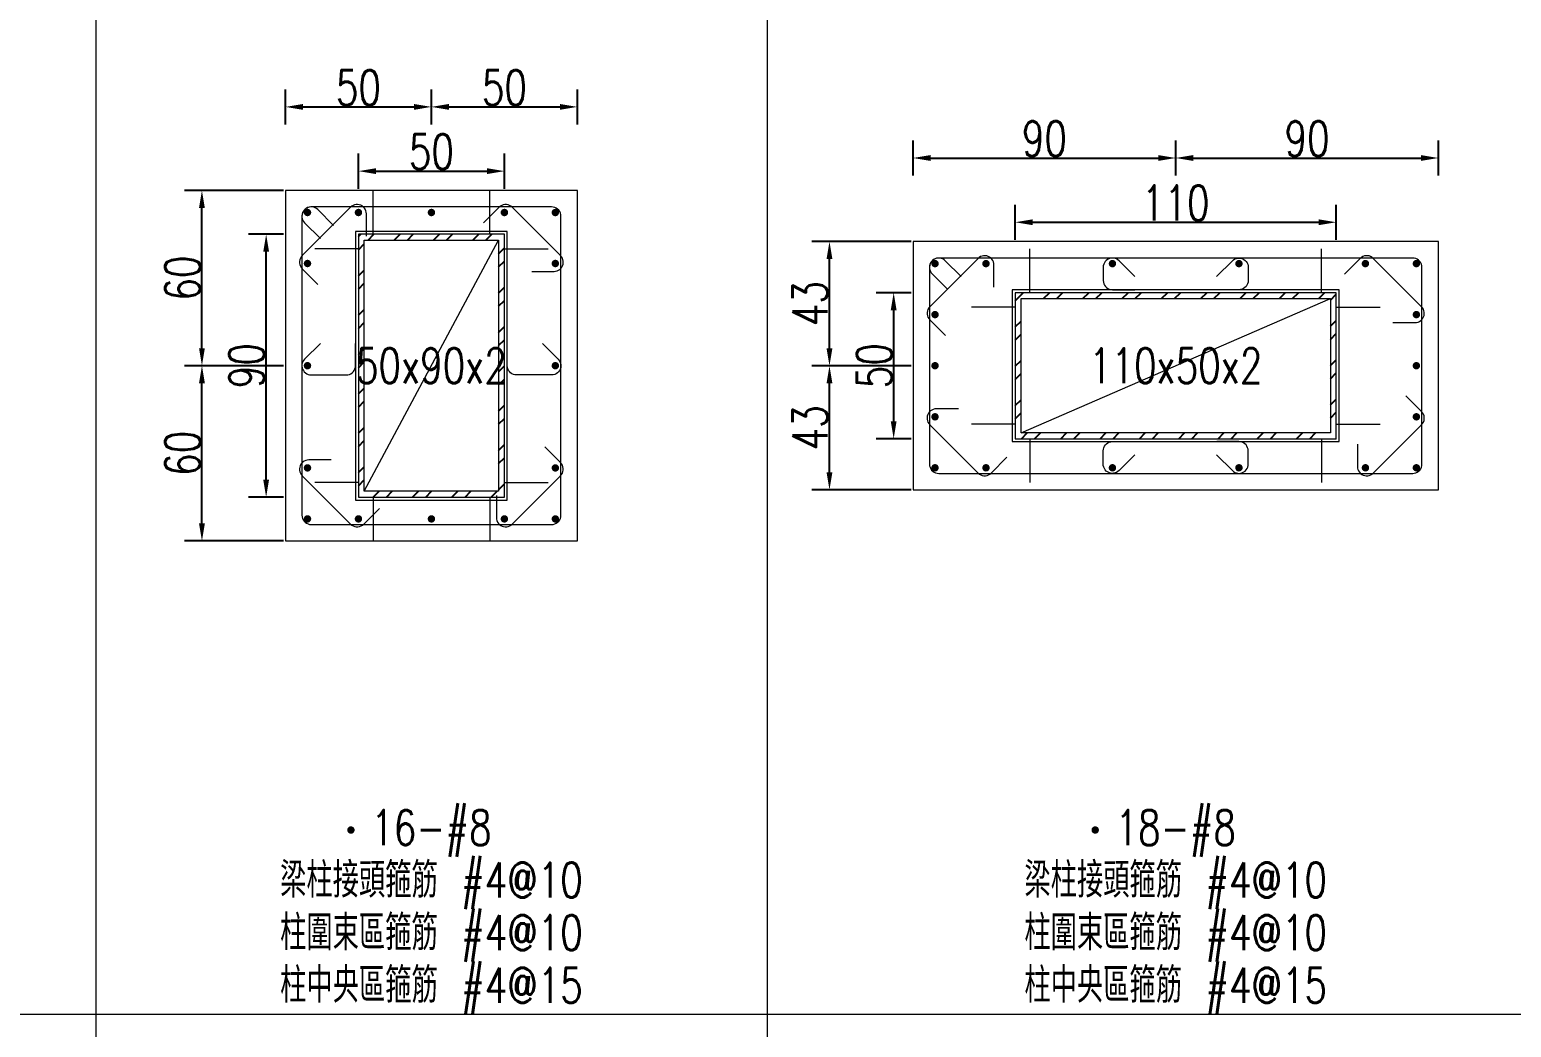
# Model space of a CAD drawing. Header units: millimetres. Extents: x 0 to 3905, y 0 to 8880.
# Drawn here: x 1427 to 1935, y 6859 to 7201 of the extents above; entities that cross this region are included whole.
import ezdxf
from ezdxf.enums import TextEntityAlignment as Align

# ---------------------------------------------------------------- set-up
doc = ezdxf.new("R2010")
doc.units = ezdxf.units.MM
doc.layers.get('DEFPOINTS').update_dxf_attribs({"color": 3})
for name, color, linetype in [('Hatch線', 6, 'Continuous'), ('主筋斷面', 2, 'Continuous'), ('文字-主筋根數', 7, 'Continuous'), ('文字-剪力筋 中央區', 7, 'Continuous'), ('文字-剪力筋-BC', 7, 'Continuous'), ('文字-剪力筋-圍束區', 7, 'Continuous'), ('文字-輔助字', 7, 'Continuous'), ('柱斷面線', 4, 'Continuous'), ('標註字', 4, 'Continuous'), ('箍筋線', 1, 'Continuous'), ('網格線', 7, 'Continuous'), ('鋼柱', 11, 'Continuous')]:
    doc.layers.add(name, color=color, linetype=linetype)
doc.styles.add('note', font='txt.shx', dxfattribs={"width": 0.75, "height": 12})
doc.styles.add('txt', font='txt.shx', dxfattribs={"height": 0.2, "bigfont": 'chineset.shx'})
doc.dimstyles.new('RCAD_DIM', dxfattribs={"dimtxt": 12, "dimasz": 6, "dimexe": 6, "dimexo": 0.625, "dimtad": 1, "dimdec": 0, "dimdsep": 46, "dimtxsty": 'note', "dimcen": 2.5, "dimclrd": 256, "dimclre": 256, "dimclrt": 256, "dimadec": 0, "dimazin": 0, "dimtfac": 1, "dimtmove": 0, "dimatfit": 3, "dimfxl": 0, "dimtolj": 1, "dimarcsym": 0})

# ---------------------------------------------------------------- blocks, each defined once
blk = doc.blocks.new('*D912')
at = {"layer": 'DEFPOINTS', "color": 0}
for p in [(1590, 7152.625), (1540, 7146), (1590, 7146)]:
    blk.add_point(p, dxfattribs=at)
at = {"layer": '標註字', "lineweight": -2}
for p, q in [((1540, 7146.625), (1540, 7158.625)), ((1590, 7146.625), (1590, 7158.625)), ((1546, 7152.625), (1584, 7152.625))]:
    blk.add_line(p, q, dxfattribs=at)
at = {"layer": '標註字'}
for points in [[(1546, 7153.625), (1546, 7151.625), (1540, 7152.625)], [(1584, 7151.625), (1584, 7153.625), (1590, 7152.625)]]:
    blk.add_solid(points, dxfattribs=at)
at = {"layer": '標註字', "insert": (1565, 7159.25), "char_height": 12, "attachment_point": 5, "style": 'note'}
blk.add_mtext('\\A1;50', dxfattribs=at)
blk = doc.blocks.new('*D913')
at = {"layer": 'DEFPOINTS', "color": 0}
for p in [(1508.375, 7131), (1515, 7131), (1515, 7041)]:
    blk.add_point(p, dxfattribs=at)
at = {"layer": '標註字', "lineweight": -2}
for p, q in [((1514.375, 7131), (1502.375, 7131)), ((1508.375, 7047), (1508.375, 7125)), ((1514.375, 7041), (1502.375, 7041))]:
    blk.add_line(p, q, dxfattribs=at)
at = {"layer": '標註字'}
for points in [[(1509.375, 7125), (1507.375, 7125), (1508.375, 7131)], [(1507.375, 7047), (1509.375, 7047), (1508.375, 7041)]]:
    blk.add_solid(points, dxfattribs=at)
at = {"layer": '標註字', "insert": (1501.75, 7086), "char_height": 12, "attachment_point": 5, "rotation": 90, "style": 'note'}
blk.add_mtext('\\A1;90', dxfattribs=at)
blk = doc.blocks.new('*D914')
at = {"layer": 'DEFPOINTS', "color": 0}
for p in [(1565, 7174.625), (1515, 7168), (1565, 7168)]:
    blk.add_point(p, dxfattribs=at)
at = {"layer": '標註字', "lineweight": -2}
for p, q in [((1515, 7168.625), (1515, 7180.625)), ((1565, 7168.625), (1565, 7180.625)), ((1521, 7174.625), (1559, 7174.625))]:
    blk.add_line(p, q, dxfattribs=at)
at = {"layer": '標註字'}
for points in [[(1521, 7175.625), (1521, 7173.625), (1515, 7174.625)], [(1559, 7173.625), (1559, 7175.625), (1565, 7174.625)]]:
    blk.add_solid(points, dxfattribs=at)
at = {"layer": '標註字', "insert": (1540, 7181.25), "char_height": 12, "attachment_point": 5, "style": 'note'}
blk.add_mtext('\\A1;50', dxfattribs=at)
blk = doc.blocks.new('*D915')
at = {"layer": 'DEFPOINTS', "color": 0}
for p in [(1615, 7174.625), (1565, 7168), (1615, 7168)]:
    blk.add_point(p, dxfattribs=at)
at = {"layer": '標註字', "lineweight": -2}
for p, q in [((1565, 7168.625), (1565, 7180.625)), ((1615, 7168.625), (1615, 7180.625)), ((1571, 7174.625), (1609, 7174.625))]:
    blk.add_line(p, q, dxfattribs=at)
at = {"layer": '標註字'}
for points in [[(1571, 7175.625), (1571, 7173.625), (1565, 7174.625)], [(1609, 7173.625), (1609, 7175.625), (1615, 7174.625)]]:
    blk.add_solid(points, dxfattribs=at)
at = {"layer": '標註字', "insert": (1590, 7181.25), "char_height": 12, "attachment_point": 5, "style": 'note'}
blk.add_mtext('\\A1;50', dxfattribs=at)
blk = doc.blocks.new('*D916')
at = {"layer": 'DEFPOINTS', "color": 0}
for p in [(1486.375, 7086), (1515, 7086), (1515, 7026)]:
    blk.add_point(p, dxfattribs=at)
at = {"layer": '標註字', "lineweight": -2}
for p, q in [((1514.375, 7086), (1480.375, 7086)), ((1486.375, 7032), (1486.375, 7080)), ((1514.375, 7026), (1480.375, 7026))]:
    blk.add_line(p, q, dxfattribs=at)
at = {"layer": '標註字'}
for points in [[(1487.375, 7080), (1485.375, 7080), (1486.375, 7086)], [(1485.375, 7032), (1487.375, 7032), (1486.375, 7026)]]:
    blk.add_solid(points, dxfattribs=at)
at = {"layer": '標註字', "insert": (1479.75, 7056), "char_height": 12, "attachment_point": 5, "rotation": 90, "style": 'note'}
blk.add_mtext('\\A1;60', dxfattribs=at)
blk = doc.blocks.new('*D917')
at = {"layer": 'DEFPOINTS', "color": 0}
for p in [(1486.375, 7146), (1515, 7146), (1515, 7086)]:
    blk.add_point(p, dxfattribs=at)
at = {"layer": '標註字', "lineweight": -2}
for p, q in [((1514.375, 7146), (1480.375, 7146)), ((1486.375, 7092), (1486.375, 7140)), ((1514.375, 7086), (1480.375, 7086))]:
    blk.add_line(p, q, dxfattribs=at)
at = {"layer": '標註字'}
for points in [[(1487.375, 7140), (1485.375, 7140), (1486.375, 7146)], [(1485.375, 7092), (1487.375, 7092), (1486.375, 7086)]]:
    blk.add_solid(points, dxfattribs=at)
at = {"layer": '標註字', "insert": (1479.75, 7116), "char_height": 12, "attachment_point": 5, "rotation": 90, "style": 'note'}
blk.add_mtext('\\A1;60', dxfattribs=at)
blk = doc.blocks.new('Circle_Filled')
at = {"const_width": 0.5}
blk.add_lwpolyline([(-0.25, 0, 1), (0.25, 0, 1)], format="xyb", close=True, dxfattribs=at)
blk = doc.blocks.new('*D1044')
at = {"layer": 'DEFPOINTS', "color": 0}
for p in [(1875, 7135.125), (1765, 7128.5), (1875, 7128.5)]:
    blk.add_point(p, dxfattribs=at)
at = {"layer": '標註字', "lineweight": -2}
for p, q in [((1765, 7129.125), (1765, 7141.125)), ((1875, 7129.125), (1875, 7141.125)), ((1771, 7135.125), (1869, 7135.125))]:
    blk.add_line(p, q, dxfattribs=at)
at = {"layer": '標註字'}
for points in [[(1771, 7136.125), (1771, 7134.125), (1765, 7135.125)], [(1869, 7134.125), (1869, 7136.125), (1875, 7135.125)]]:
    blk.add_solid(points, dxfattribs=at)
at = {"layer": '標註字', "insert": (1820, 7141.75), "char_height": 12, "attachment_point": 5, "style": 'note'}
blk.add_mtext('\\A1;110', dxfattribs=at)
blk = doc.blocks.new('*D1045')
at = {"layer": 'DEFPOINTS', "color": 0}
for p in [(1723.375, 7111), (1730, 7111), (1730, 7061)]:
    blk.add_point(p, dxfattribs=at)
at = {"layer": '標註字', "lineweight": -2}
for p, q in [((1729.375, 7111), (1717.375, 7111)), ((1723.375, 7067), (1723.375, 7105)), ((1729.375, 7061), (1717.375, 7061))]:
    blk.add_line(p, q, dxfattribs=at)
at = {"layer": '標註字'}
for points in [[(1724.375, 7105), (1722.375, 7105), (1723.375, 7111)], [(1722.375, 7067), (1724.375, 7067), (1723.375, 7061)]]:
    blk.add_solid(points, dxfattribs=at)
at = {"layer": '標註字', "insert": (1716.75, 7086), "char_height": 12, "attachment_point": 5, "rotation": 90, "style": 'note'}
blk.add_mtext('\\A1;50', dxfattribs=at)
blk = doc.blocks.new('*D1046')
at = {"layer": 'DEFPOINTS', "color": 0}
for p in [(1820, 7157.125), (1730, 7150.5), (1820, 7150.5)]:
    blk.add_point(p, dxfattribs=at)
at = {"layer": '標註字', "lineweight": -2}
for p, q in [((1730, 7151.125), (1730, 7163.125)), ((1820, 7151.125), (1820, 7163.125)), ((1736, 7157.125), (1814, 7157.125))]:
    blk.add_line(p, q, dxfattribs=at)
at = {"layer": '標註字'}
for points in [[(1736, 7158.125), (1736, 7156.125), (1730, 7157.125)], [(1814, 7156.125), (1814, 7158.125), (1820, 7157.125)]]:
    blk.add_solid(points, dxfattribs=at)
at = {"layer": '標註字', "insert": (1775, 7163.75), "char_height": 12, "attachment_point": 5, "style": 'note'}
blk.add_mtext('\\A1;90', dxfattribs=at)
blk = doc.blocks.new('*D1047')
at = {"layer": 'DEFPOINTS', "color": 0}
for p in [(1910, 7157.125), (1820, 7150.5), (1910, 7150.5)]:
    blk.add_point(p, dxfattribs=at)
at = {"layer": '標註字', "lineweight": -2}
for p, q in [((1820, 7151.125), (1820, 7163.125)), ((1910, 7151.125), (1910, 7163.125)), ((1826, 7157.125), (1904, 7157.125))]:
    blk.add_line(p, q, dxfattribs=at)
at = {"layer": '標註字'}
for points in [[(1826, 7158.125), (1826, 7156.125), (1820, 7157.125)], [(1904, 7156.125), (1904, 7158.125), (1910, 7157.125)]]:
    blk.add_solid(points, dxfattribs=at)
at = {"layer": '標註字', "insert": (1865, 7163.75), "char_height": 12, "attachment_point": 5, "style": 'note'}
blk.add_mtext('\\A1;90', dxfattribs=at)
blk = doc.blocks.new('*D1048')
at = {"layer": 'DEFPOINTS', "color": 0}
for p in [(1701.375, 7086), (1730, 7086), (1730, 7043.5)]:
    blk.add_point(p, dxfattribs=at)
at = {"layer": '標註字', "lineweight": -2}
for p, q in [((1729.375, 7086), (1695.375, 7086)), ((1701.375, 7049.5), (1701.375, 7080)), ((1729.375, 7043.5), (1695.375, 7043.5))]:
    blk.add_line(p, q, dxfattribs=at)
at = {"layer": '標註字'}
for points in [[(1702.375, 7080), (1700.375, 7080), (1701.375, 7086)], [(1700.375, 7049.5), (1702.375, 7049.5), (1701.375, 7043.5)]]:
    blk.add_solid(points, dxfattribs=at)
at = {"layer": '標註字', "insert": (1694.75, 7064.75), "char_height": 12, "attachment_point": 5, "rotation": 90, "style": 'note'}
blk.add_mtext('\\A1;43', dxfattribs=at)
blk = doc.blocks.new('*D1049')
at = {"layer": 'DEFPOINTS', "color": 0}
for p in [(1701.375, 7128.5), (1730, 7128.5), (1730, 7086)]:
    blk.add_point(p, dxfattribs=at)
at = {"layer": '標註字', "lineweight": -2}
for p, q in [((1729.375, 7128.5), (1695.375, 7128.5)), ((1701.375, 7092), (1701.375, 7122.5)), ((1729.375, 7086), (1695.375, 7086))]:
    blk.add_line(p, q, dxfattribs=at)
at = {"layer": '標註字'}
for points in [[(1702.375, 7122.5), (1700.375, 7122.5), (1701.375, 7128.5)], [(1700.375, 7092), (1702.375, 7092), (1701.375, 7086)]]:
    blk.add_solid(points, dxfattribs=at)
at = {"layer": '標註字', "insert": (1694.75, 7107.25), "char_height": 12, "attachment_point": 5, "rotation": 90, "style": 'note'}
blk.add_mtext('\\A1;43', dxfattribs=at)

msp = doc.modelspace()

# ---------------------------------------------------------------- hatches: boundary and pattern name
at = {"layer": 'Hatch線'}
h = msp.add_hatch(dxfattribs=at)
h.set_pattern_fill('ANSI32', color=256, style=0)
h.paths.add_polyline_path([(1540, 7041), (1590, 7041), (1590, 7131), (1540, 7131)], flags=17)
h.paths.add_polyline_path([(1542, 7043), (1542, 7129), (1588, 7129), (1588, 7043)])
h = msp.add_hatch(dxfattribs=at)
h.set_pattern_fill('ANSI32', color=256, style=0)
h.paths.add_polyline_path([(1765, 7061), (1875, 7061), (1875, 7111), (1765, 7111)], flags=17)
h.paths.add_polyline_path([(1767, 7063), (1767, 7109), (1873, 7109), (1873, 7063)])

# ---------------------------------------------------------------- linework, layer by layer
at = {"layer": 'DEFPOINTS', "lineweight": 5}
for points in [[(1545, 7131), (1545, 7146)], [(1585, 7131), (1585, 7146)], [(1540, 7040), (1591, 7040), (1591, 7132), (1539, 7132), (1539, 7040), (1540, 7040)], [(1542, 7043), (1588, 7129)], [(1540, 7126), (1525, 7126)], [(1590, 7126), (1605, 7126)], [(1770, 7111), (1770, 7126)], [(1870, 7111), (1870, 7126)], [(1765, 7060), (1876, 7060), (1876, 7112), (1764, 7112), (1764, 7060), (1765, 7060)], [(1767, 7063), (1873, 7109)], [(1765, 7106), (1750, 7106)], [(1875, 7106), (1890, 7106)], [(1765, 7066), (1750, 7066)], [(1875, 7066), (1890, 7066)], [(1770, 7061), (1770, 7046)], [(1870, 7061), (1870, 7046)], [(1540, 7046), (1525, 7046)], [(1590, 7046), (1605, 7046)], [(1545, 7041), (1545, 7026)], [(1585, 7041), (1585, 7026)]]:
    msp.add_lwpolyline(points, dxfattribs=at)
at = {"layer": '柱斷面線', "lineweight": 5}
for points in [[(1515, 7026), (1615, 7026), (1615, 7146), (1515, 7146), (1515, 7026)], [(1730, 7043.5), (1910, 7043.5), (1910, 7128.5), (1730, 7128.5), (1730, 7043.5)]]:
    msp.add_lwpolyline(points, dxfattribs=at)
at = {"layer": '箍筋線', "lineweight": 5}
for points in [[(1542.73, 7130.39), (1542.73, 7138.01), (1542.68, 7138.54), (1542.55, 7139.06), (1542.33, 7139.55), (1542.03, 7139.99), (1541.67, 7140.38), (1541.24, 7140.7), (1540.77, 7140.94), (1540.26, 7141.11), (1539.73, 7141.18), (1539.2, 7141.17), (1538.67, 7141.06), (1538.17, 7140.87), (1537.71, 7140.6), (1537.31, 7140.26), (1520.74, 7123.69), (1520.39, 7123.27), (1520.11, 7122.79), (1519.92, 7122.27), (1519.83, 7121.73), (1519.83, 7121.17), (1519.92, 7120.63), (1520.11, 7120.11), (1520.39, 7119.63), (1520.74, 7119.2), (1526.13, 7113.82)], [(1531.44, 7134.05), (1526.06, 7139.44), (1525.65, 7139.78), (1525.19, 7140.05), (1524.69, 7140.24), (1524.17, 7140.35), (1523.63, 7140.36), (1523.1, 7140.29), (1522.59, 7140.12), (1522.12, 7139.88), (1521.69, 7139.56), (1521.33, 7139.17), (1521.03, 7138.73), (1520.81, 7138.24), (1520.68, 7137.72), (1520.63, 7137.19), (1520.63, 7034.81), (1520.68, 7034.26), (1520.83, 7033.72), (1521.06, 7033.22), (1521.38, 7032.77), (1521.77, 7032.38), (1522.22, 7032.06), (1522.72, 7031.83), (1523.26, 7031.68), (1523.81, 7031.63), (1606.19, 7031.63), (1606.74, 7031.68), (1607.28, 7031.83), (1607.78, 7032.06), (1608.23, 7032.38), (1608.62, 7032.77), (1608.94, 7033.22), (1609.17, 7033.72), (1609.32, 7034.26), (1609.37, 7034.81), (1609.37, 7137.19), (1609.32, 7137.74), (1609.17, 7138.28), (1608.94, 7138.78), (1608.62, 7139.23), (1608.23, 7139.62), (1607.78, 7139.94), (1607.28, 7140.17), (1606.74, 7140.32), (1606.19, 7140.37), (1523.81, 7140.37), (1523.28, 7140.32), (1522.76, 7140.19), (1522.27, 7139.97), (1521.83, 7139.67), (1521.44, 7139.31), (1521.12, 7138.88), (1520.88, 7138.41), (1520.71, 7137.9), (1520.64, 7137.37), (1520.65, 7136.83), (1520.76, 7136.31), (1520.95, 7135.81), (1521.22, 7135.35), (1521.56, 7134.94), (1526.95, 7129.56)], [(1599.39, 7118.27), (1607.01, 7118.27), (1607.54, 7118.32), (1608.06, 7118.45), (1608.55, 7118.67), (1608.99, 7118.97), (1609.38, 7119.33), (1609.7, 7119.76), (1609.94, 7120.23), (1610.11, 7120.74), (1610.18, 7121.27), (1610.17, 7121.8), (1610.06, 7122.33), (1609.87, 7122.83), (1609.6, 7123.29), (1609.26, 7123.69), (1592.69, 7140.26), (1592.27, 7140.61), (1591.79, 7140.89), (1591.27, 7141.08), (1590.73, 7141.17), (1590.17, 7141.17), (1589.63, 7141.08), (1589.11, 7140.89), (1588.63, 7140.61), (1588.2, 7140.26), (1582.82, 7134.87)], [(1757.73, 7112.89), (1757.73, 7120.51), (1757.68, 7121.04), (1757.55, 7121.56), (1757.33, 7122.05), (1757.03, 7122.49), (1756.67, 7122.88), (1756.24, 7123.2), (1755.77, 7123.44), (1755.26, 7123.61), (1754.73, 7123.68), (1754.2, 7123.67), (1753.67, 7123.56), (1753.17, 7123.37), (1752.71, 7123.1), (1752.31, 7122.76), (1735.74, 7106.19), (1735.39, 7105.77), (1735.11, 7105.29), (1734.92, 7104.77), (1734.83, 7104.23), (1734.83, 7103.67), (1734.92, 7103.13), (1735.11, 7102.61), (1735.39, 7102.13), (1735.74, 7101.7), (1741.13, 7096.32)], [(1746.44, 7116.55), (1741.06, 7121.94), (1740.65, 7122.28), (1740.19, 7122.55), (1739.69, 7122.74), (1739.17, 7122.85), (1738.63, 7122.86), (1738.1, 7122.79), (1737.59, 7122.62), (1737.12, 7122.38), (1736.69, 7122.06), (1736.33, 7121.67), (1736.03, 7121.23), (1735.81, 7120.74), (1735.68, 7120.22), (1735.64, 7119.69), (1735.64, 7052.31), (1735.68, 7051.76), (1735.83, 7051.22), (1736.06, 7050.72), (1736.38, 7050.27), (1736.77, 7049.88), (1737.22, 7049.56), (1737.72, 7049.33), (1738.26, 7049.18), (1738.81, 7049.13), (1901.19, 7049.13), (1901.74, 7049.18), (1902.28, 7049.33), (1902.78, 7049.56), (1903.23, 7049.88), (1903.62, 7050.27), (1903.94, 7050.72), (1904.17, 7051.22), (1904.32, 7051.76), (1904.36, 7052.31), (1904.36, 7119.69), (1904.32, 7120.24), (1904.17, 7120.78), (1903.94, 7121.28), (1903.62, 7121.73), (1903.23, 7122.12), (1902.78, 7122.44), (1902.28, 7122.67), (1901.74, 7122.82), (1901.19, 7122.87), (1738.81, 7122.87), (1738.28, 7122.82), (1737.76, 7122.69), (1737.27, 7122.47), (1736.83, 7122.17), (1736.44, 7121.81), (1736.12, 7121.38), (1735.88, 7120.91), (1735.71, 7120.4), (1735.64, 7119.87), (1735.65, 7119.33), (1735.76, 7118.81), (1735.95, 7118.31), (1736.22, 7117.85), (1736.56, 7117.44), (1741.95, 7112.06)], [(1805.97, 7116.55), (1800.58, 7121.94), (1800.17, 7122.28), (1799.71, 7122.55), (1799.21, 7122.74), (1798.69, 7122.85), (1798.16, 7122.86), (1797.63, 7122.79), (1797.12, 7122.62), (1796.64, 7122.38), (1796.22, 7122.06), (1795.85, 7121.67), (1795.55, 7121.23), (1795.34, 7120.74), (1795.2, 7120.22), (1795.16, 7119.69), (1795.16, 7115.17), (1795.21, 7114.62), (1795.35, 7114.09), (1795.58, 7113.59), (1795.9, 7113.13), (1796.29, 7112.74), (1796.75, 7112.43), (1797.25, 7112.19), (1797.78, 7112.05), (1798.33, 7112), (1805.95, 7112)], [(1834.03, 7116.55), (1839.42, 7121.94), (1839.83, 7122.28), (1840.29, 7122.55), (1840.79, 7122.74), (1841.31, 7122.85), (1841.84, 7122.86), (1842.37, 7122.79), (1842.88, 7122.62), (1843.36, 7122.38), (1843.78, 7122.06), (1844.15, 7121.67), (1844.45, 7121.23), (1844.66, 7120.74), (1844.8, 7120.22), (1844.84, 7119.69), (1844.84, 7115.17), (1844.79, 7114.62), (1844.65, 7114.09), (1844.42, 7113.59), (1844.1, 7113.13), (1843.71, 7112.74), (1843.25, 7112.43), (1842.75, 7112.19), (1842.22, 7112.05), (1841.67, 7112), (1834.05, 7112)], [(1894.39, 7100.77), (1902.01, 7100.77), (1902.54, 7100.82), (1903.06, 7100.95), (1903.55, 7101.17), (1903.99, 7101.47), (1904.38, 7101.83), (1904.7, 7102.26), (1904.94, 7102.73), (1905.11, 7103.24), (1905.18, 7103.77), (1905.17, 7104.3), (1905.06, 7104.83), (1904.87, 7105.33), (1904.6, 7105.79), (1904.26, 7106.19), (1887.69, 7122.76), (1887.27, 7123.11), (1886.79, 7123.39), (1886.27, 7123.58), (1885.73, 7123.67), (1885.17, 7123.67), (1884.63, 7123.58), (1884.11, 7123.39), (1883.63, 7123.11), (1883.2, 7122.76), (1877.82, 7117.37)], [(1526.95, 7093.63), (1521.56, 7088.25), (1521.22, 7087.84), (1520.95, 7087.38), (1520.76, 7086.88), (1520.65, 7086.36), (1520.64, 7085.82), (1520.71, 7085.29), (1520.88, 7084.78), (1521.12, 7084.31), (1521.44, 7083.88), (1521.83, 7083.52), (1522.27, 7083.22), (1522.76, 7083), (1523.28, 7082.87), (1523.81, 7082.83), (1535.83, 7082.83), (1536.38, 7082.87), (1536.91, 7083.02), (1537.41, 7083.25), (1537.87, 7083.57), (1538.26, 7083.96), (1538.57, 7084.41), (1538.81, 7084.91), (1538.95, 7085.45), (1539, 7086), (1539, 7093.62)], [(1603.05, 7093.63), (1608.44, 7088.25), (1608.78, 7087.84), (1609.05, 7087.38), (1609.24, 7086.88), (1609.35, 7086.36), (1609.36, 7085.82), (1609.29, 7085.29), (1609.12, 7084.78), (1608.88, 7084.31), (1608.56, 7083.88), (1608.17, 7083.52), (1607.73, 7083.22), (1607.24, 7083), (1606.72, 7082.87), (1606.19, 7082.83), (1594.17, 7082.83), (1593.62, 7082.87), (1593.09, 7083.02), (1592.59, 7083.25), (1592.13, 7083.57), (1591.74, 7083.96), (1591.43, 7084.41), (1591.19, 7084.91), (1591.05, 7085.45), (1591, 7086), (1591, 7093.62)], [(1882.27, 7059.11), (1882.27, 7051.49), (1882.32, 7050.96), (1882.45, 7050.44), (1882.67, 7049.95), (1882.97, 7049.51), (1883.33, 7049.12), (1883.76, 7048.8), (1884.23, 7048.56), (1884.74, 7048.39), (1885.27, 7048.32), (1885.8, 7048.33), (1886.33, 7048.44), (1886.83, 7048.63), (1887.29, 7048.9), (1887.69, 7049.24), (1904.26, 7065.81), (1904.61, 7066.23), (1904.89, 7066.71), (1905.08, 7067.23), (1905.17, 7067.77), (1905.17, 7068.33), (1905.08, 7068.87), (1904.89, 7069.39), (1904.61, 7069.87), (1904.26, 7070.3), (1898.87, 7075.68)], [(1745.61, 7071.23), (1737.99, 7071.23), (1737.46, 7071.18), (1736.94, 7071.05), (1736.45, 7070.83), (1736.01, 7070.53), (1735.62, 7070.17), (1735.3, 7069.74), (1735.06, 7069.27), (1734.89, 7068.76), (1734.82, 7068.23), (1734.83, 7067.7), (1734.94, 7067.17), (1735.13, 7066.67), (1735.4, 7066.21), (1735.74, 7065.81), (1752.31, 7049.24), (1752.73, 7048.89), (1753.21, 7048.61), (1753.73, 7048.42), (1754.27, 7048.33), (1754.83, 7048.33), (1755.37, 7048.42), (1755.89, 7048.61), (1756.37, 7048.89), (1756.8, 7049.24), (1762.18, 7054.63)], [(1587.27, 7041.61), (1587.27, 7033.99), (1587.32, 7033.46), (1587.45, 7032.94), (1587.67, 7032.45), (1587.97, 7032.01), (1588.33, 7031.62), (1588.76, 7031.3), (1589.23, 7031.06), (1589.74, 7030.89), (1590.27, 7030.82), (1590.8, 7030.83), (1591.33, 7030.94), (1591.83, 7031.13), (1592.29, 7031.4), (1592.69, 7031.74), (1609.26, 7048.31), (1609.61, 7048.73), (1609.89, 7049.21), (1610.08, 7049.73), (1610.17, 7050.27), (1610.17, 7050.83), (1610.08, 7051.37), (1609.89, 7051.89), (1609.61, 7052.37), (1609.26, 7052.8), (1603.87, 7058.18)], [(1805.97, 7055.45), (1800.58, 7050.06), (1800.17, 7049.72), (1799.71, 7049.45), (1799.21, 7049.26), (1798.69, 7049.15), (1798.16, 7049.14), (1797.63, 7049.21), (1797.12, 7049.38), (1796.64, 7049.62), (1796.22, 7049.94), (1795.85, 7050.33), (1795.55, 7050.77), (1795.34, 7051.26), (1795.2, 7051.78), (1795.16, 7052.31), (1795.16, 7056.83), (1795.21, 7057.38), (1795.35, 7057.91), (1795.58, 7058.41), (1795.9, 7058.87), (1796.29, 7059.26), (1796.75, 7059.57), (1797.25, 7059.81), (1797.78, 7059.95), (1798.33, 7060), (1805.95, 7060)], [(1834.03, 7055.45), (1839.42, 7050.06), (1839.83, 7049.72), (1840.29, 7049.45), (1840.79, 7049.26), (1841.31, 7049.15), (1841.84, 7049.14), (1842.37, 7049.21), (1842.88, 7049.38), (1843.36, 7049.62), (1843.78, 7049.94), (1844.15, 7050.33), (1844.45, 7050.77), (1844.66, 7051.26), (1844.8, 7051.78), (1844.84, 7052.31), (1844.84, 7056.83), (1844.79, 7057.38), (1844.65, 7057.91), (1844.42, 7058.41), (1844.1, 7058.87), (1843.71, 7059.26), (1843.25, 7059.57), (1842.75, 7059.81), (1842.22, 7059.95), (1841.67, 7060), (1834.05, 7060)], [(1530.61, 7053.73), (1522.99, 7053.73), (1522.46, 7053.68), (1521.94, 7053.55), (1521.45, 7053.33), (1521.01, 7053.03), (1520.62, 7052.67), (1520.3, 7052.24), (1520.06, 7051.77), (1519.89, 7051.26), (1519.82, 7050.73), (1519.83, 7050.2), (1519.94, 7049.67), (1520.13, 7049.17), (1520.4, 7048.71), (1520.74, 7048.31), (1537.31, 7031.74), (1537.73, 7031.39), (1538.21, 7031.11), (1538.73, 7030.92), (1539.27, 7030.83), (1539.83, 7030.83), (1540.37, 7030.92), (1540.89, 7031.11), (1541.37, 7031.39), (1541.8, 7031.74), (1547.18, 7037.13)]]:
    msp.add_lwpolyline(points, dxfattribs=at)
at = {"layer": '網格線', "lineweight": 5}
for points in [[(1450, 7236), (1450, 6864)], [(1680, 7236), (1680, 6864)], [(1180, 6864), (1450, 6864)], [(1450, 6864), (1680, 6864)], [(1450, 6864), (1450, 6834)], [(1680, 6864), (1960, 6864)], [(1680, 6864), (1680, 6834)]]:
    msp.add_lwpolyline(points, dxfattribs=at)
at = {"layer": '鋼柱', "lineweight": 5}
for points in [[(1540, 7041), (1590, 7041), (1590, 7131), (1540, 7131), (1540, 7041)], [(1542, 7043), (1542, 7129), (1588, 7129), (1588, 7043), (1542, 7043)], [(1765, 7061), (1875, 7061), (1875, 7111), (1765, 7111), (1765, 7061)], [(1767, 7063), (1767, 7109), (1873, 7109), (1873, 7063), (1767, 7063)]]:
    msp.add_lwpolyline(points, dxfattribs=at)

# ---------------------------------------------------------------- block references
at = {"layer": '主筋斷面', "lineweight": 5, "xscale": 2.539999961853027, "yscale": 2.539999961853027}
for p in [(1522.54, 7138.46), (1540, 7138.46), (1565, 7138.46), (1590, 7138.46), (1607.46, 7138.46), (1522.54, 7121), (1607.46, 7121), (1737.54, 7120.96), (1755, 7120.96), (1798.33, 7120.96), (1841.67, 7120.96), (1885, 7120.96), (1902.46, 7120.96), (1737.54, 7103.5), (1902.46, 7103.5), (1522.54, 7086), (1607.46, 7086), (1737.54, 7086), (1902.46, 7086), (1737.54, 7068.5), (1902.46, 7068.5), (1522.54, 7051), (1607.46, 7051), (1737.54, 7051.04), (1755, 7051.04), (1798.33, 7051.04), (1841.67, 7051.04), (1885, 7051.04), (1902.46, 7051.04), (1522.54, 7033.54), (1540, 7033.54), (1565, 7033.54), (1590, 7033.54), (1607.46, 7033.54), (1537.42, 6927), (1792.42, 6927)]:
    msp.add_blockref('Circle_Filled', p, dxfattribs=at)

# ---------------------------------------------------------------- texts
at = {"layer": '文字-主筋根數', "style": 'txt', "width": 0.75}
for s, p in [('16-#8', (1565, 6927)), ('18-#8', (1820, 6927))]:
    msp.add_text(s, height=12, dxfattribs=at).set_placement(p, align=Align.MIDDLE)
at = {"layer": '文字-剪力筋 中央區', "style": 'txt', "width": 0.75}
for p in [(1565, 6873), (1820, 6873)]:
    msp.add_text('柱中央區箍筋 #4@15', height=12, dxfattribs=at).set_placement(p, align=Align.MIDDLE)
at = {"layer": '文字-剪力筋-BC', "style": 'txt', "width": 0.75}
for p in [(1565, 6909), (1820, 6909)]:
    msp.add_text('梁柱接頭箍筋 #4@10', height=12, dxfattribs=at).set_placement(p, align=Align.MIDDLE)
at = {"layer": '文字-剪力筋-圍束區', "style": 'txt', "width": 0.75}
for p in [(1565, 6891), (1820, 6891)]:
    msp.add_text('柱圍束區箍筋 #4@10', height=12, dxfattribs=at).set_placement(p, align=Align.MIDDLE)
at = {"layer": '文字-輔助字', "style": 'txt', "width": 0.75}
for s, p in [('50x90x2', (1565, 7086)), ('110x50x2', (1820, 7086))]:
    msp.add_text(s, height=12, dxfattribs=at).set_placement(p, align=Align.MIDDLE)

# ---------------------------------------------------------------- dimensions: what is measured, and where the dimension line sits
at = {"layer": '標註字'}
for base, p1, p2, picture, middle in [((1565, 7174.62), (1515, 7168), (1565, 7168), '*D914', (1540, 7181.25)), ((1615, 7174.62), (1565, 7168), (1615, 7168), '*D915', (1590, 7181.25)), ((1820, 7157.12), (1730, 7150.5), (1820, 7150.5), '*D1046', (1775, 7163.75)), ((1910, 7157.12), (1820, 7150.5), (1910, 7150.5), '*D1047', (1865, 7163.75)), ((1590, 7152.62), (1540, 7146), (1590, 7146), '*D912', (1565, 7159.25)), ((1875, 7135.12), (1765, 7128.5), (1875, 7128.5), '*D1044', (1820, 7141.75))]:
    dim = msp.add_linear_dim(base=base, p1=p1, p2=p2, dimstyle='RCAD_DIM', dxfattribs=at)
    dim.commit()
    dim.dimension.update_dxf_attribs({"geometry": picture, "text_midpoint": middle})
for base, p1, p2, picture, middle in [((1486.38, 7146), (1515, 7086), (1515, 7146), '*D917', (1479.75, 7116)), ((1508.38, 7131), (1515, 7041), (1515, 7131), '*D913', (1501.75, 7086)), ((1701.375, 7128.5), (1730, 7086), (1730, 7128.5), '*D1049', (1694.75, 7107.25)), ((1723.38, 7111), (1730, 7061), (1730, 7111), '*D1045', (1716.75, 7086)), ((1486.38, 7086), (1515, 7026), (1515, 7086), '*D916', (1479.75, 7056)), ((1701.375, 7086), (1730, 7043.5), (1730, 7086), '*D1048', (1694.75, 7064.75))]:
    dim = msp.add_linear_dim(base=base, p1=p1, p2=p2, angle=90, dimstyle='RCAD_DIM', dxfattribs=at)
    dim.commit()
    dim.dimension.update_dxf_attribs({"geometry": picture, "text_midpoint": middle})

doc.saveas('drawing.dxf')
